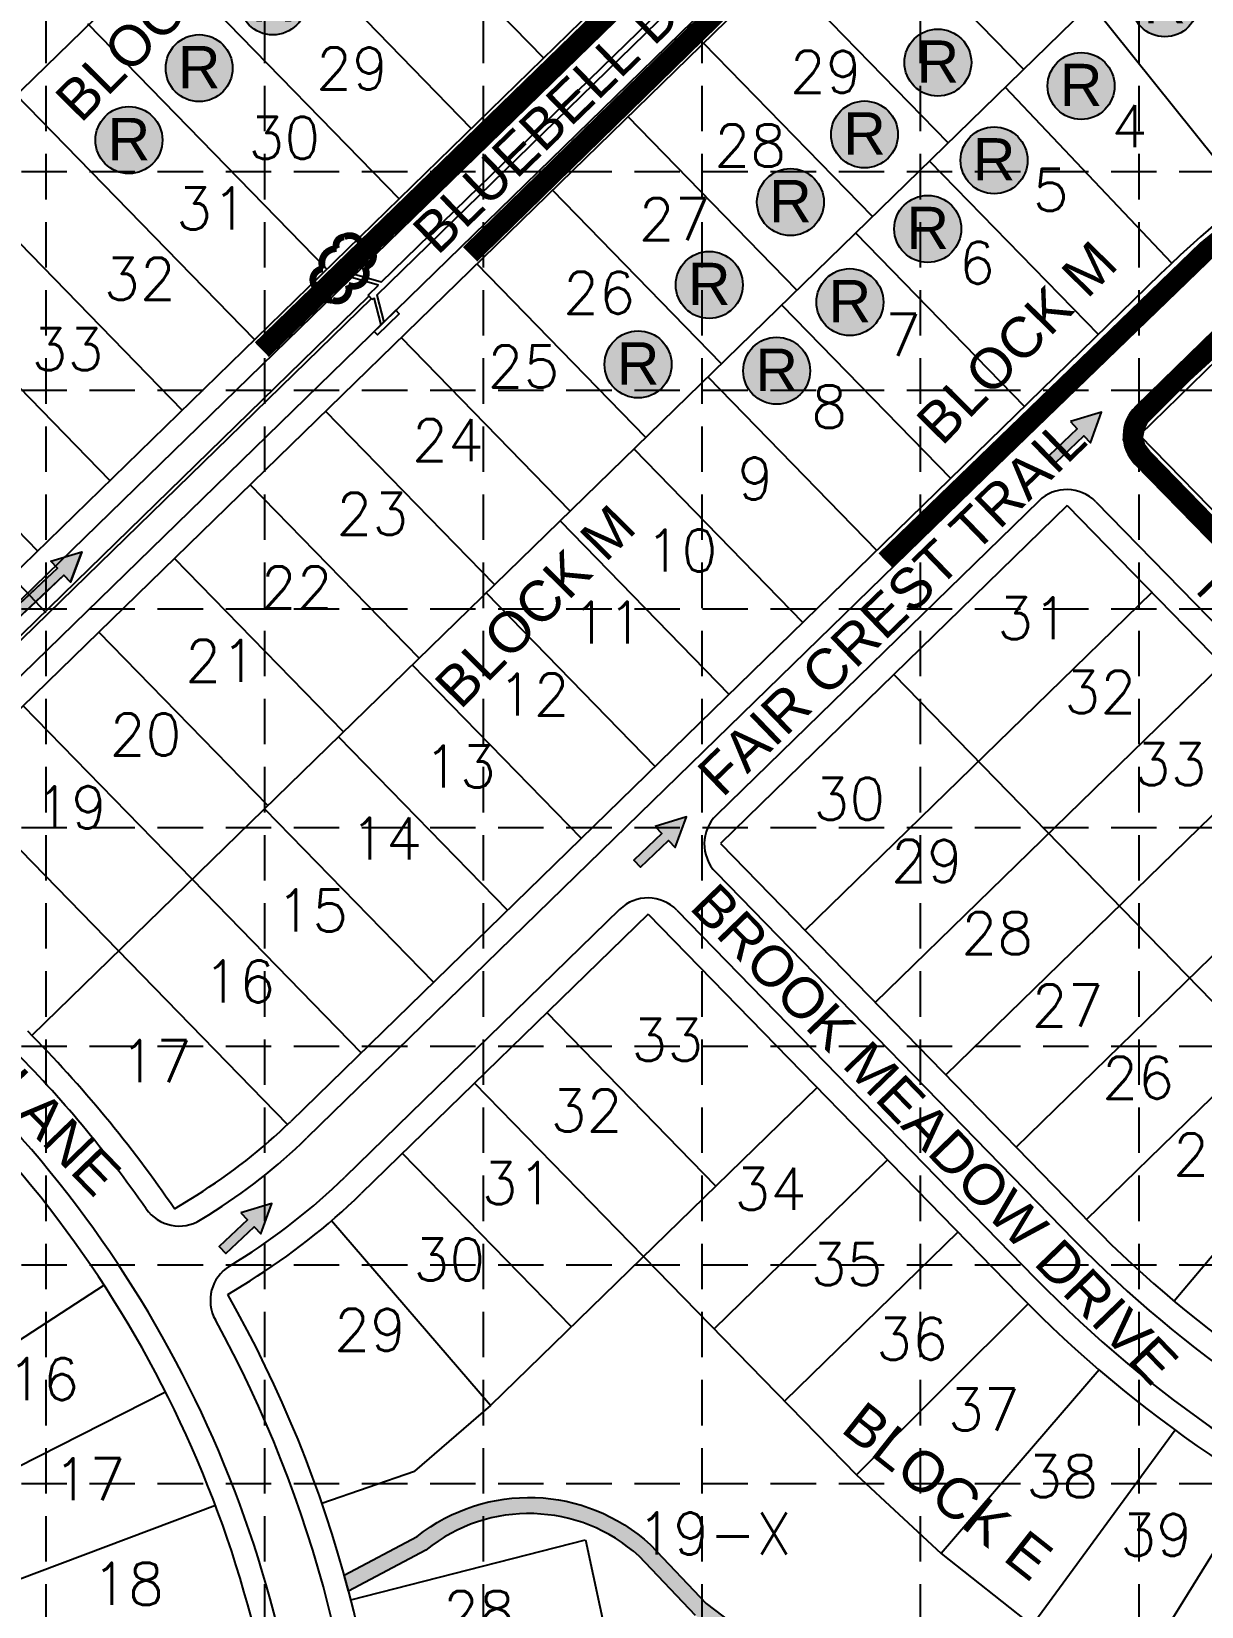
# Model space of a CAD drawing. Header units: feet. Extents: x 5163 to 12107, y -224 to 4120.
# Drawn here: x 7003 to 7583, y 2646 to 3426 of the extents above; entities that cross this region are included whole.
import ezdxf
from ezdxf.enums import TextEntityAlignment as Align

# ---------------------------------------------------------------- set-up
doc = ezdxf.new("R2010")
doc.units = ezdxf.units.FT
doc.linetypes.add('2003004C-A$0$BOUNDARY2', pattern=[1.3125, 1, -0.0625, 0.0625, -0.0625, 0.0625, -0.0625])
doc.linetypes.add('HIDDEN', pattern=[0.375, 0.25, -0.125])
for name, color, linetype in [('04017_03 CA$0$3A-SD_INLETS', 1, 'Continuous'), ('2003004C-A$0$3A-BND', 6, '2003004C-A$0$BOUNDARY2'), ('2003004C-A$0$3A-LOT', 2, 'Continuous'), ('2003004C-A$0$3A-LOTNO', 7, 'Continuous'), ('2003004C-A$0$3A-PVMT', 4, 'Continuous'), ('2003004C-A$0$3A-ROW', 3, 'Continuous'), ('2003004C-A$0$3A-SD', 2, 'Continuous'), ('2003004C-A$0$3A-ST_NM', 2, 'Continuous'), ('2003004C-A$0$3A-ST_NM-PRLM', 2, 'Continuous'), ('2003004C-A$0$COLOR-SIDEWALK', 35, 'Continuous'), ('ARROWS', 7, 'Continuous'), ('BASE', 7, 'Continuous'), ('EROSION BLANKET', 84, 'Continuous'), ('grid', 254, 'Continuous'), ('ryland lots', 7, 'Continuous')]:
    doc.layers.add(name, color=color, linetype=linetype)
doc.styles.add('2003004C-A$0$L100', font='simplex', dxfattribs={"height": 4})
doc.styles.add('2003004C-A$0$Standard', font='txt')
doc.styles.add('ryland', font='ARIAL.TTF', dxfattribs={"height": 25})
doc.styles.get("Standard").update_dxf_attribs({"font": 'ARIAL.TTF'})

# ---------------------------------------------------------------- blocks, each defined once
blk = doc.blocks.new('2003004C-A$0$lota')
at = {"style": '2003004C-A$0$Standard'}
blk.add_attdef('LOTDES', text='', height=0.0833, dxfattribs=at).set_placement((0, 0), align=Align.CENTER)
at = {"style": '2003004C-A$0$Standard', "flags": 1}
for tag, p in [('LOTAINF', (-0.03768332663490526, -5.235306872464207e-07)), ('LOTAAC', (-0.03768332663490526, -3.433420090459549e-07)), ('LOTASF', (-0.03768332663490526, -1.631533308454891e-07))]:
    blk.add_attdef(tag, text='', height=1.051100610993672e-07, dxfattribs=at).set_placement(p, align=Align.CENTER)
blk = doc.blocks.new('2arrows')
at = {"color": 254}
for p, q in [((25.58924786862281, 2.956753881875557), (0, 0)), ((17.7189518266805, -18.69734596578019), (0, 0)), ((22.96581585464446, -4.261279400669991), (25.58924786862281, 2.956753881875557)), ((20.34238384066612, -11.47931268321463), (17.7189518266805, -18.69734596578019)), ((49.2145169708765, -21.97304073913892), (20.34238384066612, -11.47931268321463)), ((22.96581585464446, -4.261279400669991), (51.83794898485485, -14.75500745659429)), ((51.83794898485485, -14.75500745659429), (49.2145169708765, -21.97304073913892)), ((51.83794898485576, -14.75500745659338), (49.21451697087832, -21.97304073913801)), ((49.21451697087832, -21.97304073913801), (78.08665010108962, -32.46676879505958)), ((80.71008211506705, -25.24873551251403), (51.83794898485576, -14.75500745659338)), ((80.71008211506705, -25.24873551251403), (83.33351412904449, -18.03070222996848)), ((83.33351412904449, -18.03070222996848), (101.052465955735, -36.72804819572684)), ((78.08665010108962, -32.46676879505958), (75.4632180871049, -39.68480207762514)), ((75.4632180871049, -39.68480207762514), (101.052465955735, -36.72804819572684))]:
    blk.add_line(p, q, dxfattribs=at)
at = {"color": 7}
blk.add_line((45.04316796406874, -33.44996707222072), (55.84051307070968, -3.742470964964014), dxfattribs=at)
blk.add_lwpolyline([(20.34238322503461, -11.47933190395997), (17.71894112457358, -18.6973806052647), (-1.342995437880745e-05, -1.95388201973401e-06), (25.58924345641481, 2.95677200125283), (22.9658133407238, -4.261276700050075), (80.7100872720739, -25.24872361795678), (83.33351738776491, -18.03065540883472), (101.0525078966029, -36.72806657324691), (75.46320307115548, -39.68481451795924), (78.08664517161469, -32.46677231925969), (20.34238322503461, -11.47933190395997)], close=True)
at = {"color": 254}
for points in [[(25.58924786862281, 2.956753881875557), (17.7189518266805, -18.69734596578019), (0, 0), (17.7189518266805, -18.69734596578019)], [(49.2145169708765, -21.97304073913892), (51.83794898485485, -14.75500745659429), (20.34238384066612, -11.47931268321463), (22.96581585464446, -4.261279400669991)], [(49.21451697087832, -21.97304073913801), (51.83794898485576, -14.75500745659338), (78.08665010108962, -32.46676879505958), (80.71008211506705, -25.24873551251403)], [(83.33351412904449, -18.03070222996848), (75.4632180871049, -39.68480207762514), (101.052465955735, -36.72804819572684), (75.4632180871049, -39.68480207762514)]]:
    blk.add_solid(points, dxfattribs=at)
blk = doc.blocks.new('arrow')
blk.add_lwpolyline([(-67.00679329302966, -25.35842018353742), (-59.3270347441985, -25.41938721699262), (-59.57091179542658, -56.1384215279777), (-51.89114823905948, -56.19938584448118), (-51.64727869913713, -25.48035696739953), (-43.96752265407486, -25.54132400085473), (-55.30425519266737, -2.410587189246144), (-67.00678578172392, -25.35840795725562)], close=True)
at = {"color": 254}
for points in [[(-43.96751955730906, -25.54132267721434), (-67.00679354271597, -25.35841771446121), (-55.30425158724847, -2.410596210431322), (-67.00679354271597, -25.35841771446121)], [(-59.57090883123692, -56.13841801592571), (-51.89115083610795, -56.19938633684342), (-59.32703554756517, -25.41938603537892), (-51.64727755243712, -25.48035435629663)]]:
    blk.add_solid(points, dxfattribs=at)
blk = doc.blocks.new('RYLAND')
h = blk.add_hatch(color=81)
h.paths.add_polyline_path([(1.163803512038626, -1.047574358368308, 1), (-1.408206742229694, -1.047574358368308, 1)])
h.paths.add_polyline_path([(-1.347681687434942, -2.227609507270699), (1.104228271637368, -2.227609507270699), (1.104228271637368, 0.2098904927293006), (-1.347681687434942, 0.2098904927293006)], flags=25)
at = {"color": 5}
blk.add_circle((-0.1222016150955341, -1.047574358368308), 1.286005127134161, dxfattribs=at)
at = {"layer": 'BASE', "color": 5, "style": 'ryland'}
blk.add_text('R', height=1.625, dxfattribs=at).set_placement((-0.1217267078987874, -1.821359507270699), align=Align.CENTER)
blk = doc.blocks.new('A$C2EAC1EE0')
at = {"color": 5, "const_width": 6.666666666666666}
blk.add_lwpolyline([(25.59826590347438, 42.92068926587672, 0.5205670505517462), (25.59826590347438, 42.92068926587672, 0.7651954600696135), (6.924983395667368, 33.52034667244152, 0.4178788784126488), (6.809309762840712, 16.60692038683192, 0.6649002420699669), (28.14854059827849, 13.34936974656739, 0.744833174426672), (52.21627637504935, 11.32865990132996, 0.9756416855879776), (67.20933476223945, 26.81631477985502, 0.5205670505517462), (63.47603881958275, 45.47411259466753, 0.5205670505517462), (49.78728156064972, 44.23025792900444, 0.5402640007904789), (25.59826590347438, 42.92068926587672)], format="xyb", close=True, dxfattribs=at)

msp = doc.modelspace()

# ---------------------------------------------------------------- hatches: boundary and pattern name
at = {"layer": '2003004C-A$0$COLOR-SIDEWALK', "linetype": 'Continuous'}
h = msp.add_hatch(color=7, dxfattribs=at)
edge = h.paths.add_edge_path()
edge.add_line((7876.034030815208, 2344.300777205441), (7867.525489740219, 2344.676272632896))
edge.add_line((7867.525489740219, 2344.676272632896), (7865.720023404458, 2339.908511407746))
edge.add_arc((7928.283135169192, 2314.752784129126), 67.43110238312124, 158.0956500493259, 172.6843440302434)
edge.add_line((7861.400943174463, 2323.339166521218), (7858.256775107759, 2285.270658196227))
edge.add_arc((7801.091269231284, 2291.666105380988), 57.52214188298547, 337.65859456751735, 353.61652238230334, ccw=False)
edge.add_line((7854.295526409289, 2269.800519979653), (7845.552228918154, 2246.449416655414))
edge.add_line((7845.552228918154, 2246.449416655414), (7830.612523212476, 2206.227937973599))
edge.add_line((7830.612523212476, 2206.227937973599), (7818.825632159744, 2172.010701164341))
edge.add_arc((7888.251280233539, 2155.443960851527), 71.37490802136745, 166.5787457729537, 178.107078201421)
edge.add_arc((7842.269237067855, 2156.963655571833), 25.36775894936219, 178.1070782014934, 235.8631067991169)
edge.add_arc((7818.708417871208, 2121.579376364517), 17.14513698712209, 8.710990740964007, 57.05086750080022, ccw=False)
edge.add_line((7835.655783184106, 2124.176014818055), (7843.716995338793, 2124.196429506526))
edge.add_arc((7818.708417871298, 2121.579376364588), 25.14513698700895, 5.974043249331607, 56.82635866805737)
edge.add_arc((7842.269237067868, 2156.96365557184), 17.36775894936937, 178.1070782015297, 235.6410224462628, ccw=False)
edge.add_arc((7888.251280233486, 2155.44396085148), 63.37490802131098, 166.9211456069027, 178.1070782013718, ccw=False)
edge.add_line((7826.520345909405, 2169.785185143206), (7838.145196671918, 2203.532020473605))
edge.add_line((7838.145196671918, 2203.532020473605), (7853.047955020011, 2243.654027493474))
edge.add_line((7853.047955020011, 2243.654027493474), (7861.744600747625, 2266.880535932134))
edge.add_arc((7801.091269231276, 2291.666105380947), 65.52214188298518, 337.772955756081, 353.7212928233147)
edge.add_line((7866.220387512294, 2284.500281710832), (7869.358415239636, 2322.494444913238))
edge.add_arc((7928.283135169147, 2314.752784129213), 59.43110238306429, 158.0198053636368, 172.5152222097711, ccw=False)
edge.add_line((7873.171884150332, 2336.997018024929), (7876.034030815208, 2344.300777205441))
edge = h.paths.add_edge_path()
edge.add_line((7845.234471093892, 2073.514060021007), (7837.234471104719, 2073.513644315797))
edge.add_line((7837.234471104719, 2073.513644315797), (7837.235661682702, 2050.601678206949))
edge.add_arc((7669.460460748897, 2046.194571717226), 167.8330737250268, -18.892201040415785, 1.5046952532035789, ccw=False)
edge.add_arc((7722.117381292119, 2028.174085552077), 112.1779822892607, 323.197594238292, 341.107798959758, ccw=False)
edge.add_arc((7885.897712621773, 1905.640017920609), 92.36686526443475, 143.197594238552, 166.5409812563207)
edge.add_arc((8045.359035217436, 1867.477350679927), 256.3311985045668, 166.5409812563456, 182.9319601535496)
edge.add_line((7789.363379233342, 1854.366002768249), (7797.37191475369, 1854.313349085838))
edge.add_arc((8045.600167767955, 1867.437598873767), 248.5749615850514, 166.5450065328332, 183.0265072630959, ccw=False)
edge.add_arc((7885.897712621218, 1905.640017920854), 84.36686526383923, 143.1975942384751, 166.5409812563969, ccw=False)
edge.add_arc((7722.117381291835, 2028.174085552257), 120.1779822896, 323.1975942383101, 341.1077989597107)
edge.add_arc((7669.460460748669, 2046.194571717164), 175.8330737252353, 341.1077989596285, 361.4701333110061)
edge.add_line((7845.235656287172, 2050.705718917721), (7845.234471093892, 2073.514060021007))
edge = h.paths.add_edge_path()
edge.add_line((7160.15316675519, 2653.138445123892), (7158.01190598149, 2661.059663779939))
edge.add_line((7158.01190598149, 2661.059663779939), (7194.083257068269, 2680.220957239922))
edge.add_arc((7249.521651864281, 2610.606795352895), 88.9918375627326, 47.44278287552203, 128.53264567491, ccw=False)
edge.add_line((7309.709157483972, 2676.158388163989), (7337.418849830719, 2647.092781819301))
edge.add_line((7337.418849830719, 2647.092781819301), (7373.195345484943, 2619.81125721446))
edge.add_arc((7458.916842752395, 2731.108699624706), 140.4823682204847, 232.3964687271857, 281.3073182002159)
edge.add_arc((7504.539642177156, 2490.93646022159), 104.0000000213964, 26.148549693755626, 100.01052580600651, ccw=False)
edge.add_arc((7684.014450783047, 2592.714387654209), 102.6951595532557, 213.0088743181454, 273.6287800670457)
edge.add_line((7690.514215088886, 2490.225125486715), (7775.281007417041, 2495.60094886025))
edge.add_arc((7776.637811995207, 2391.609799810605), 103.9999999967733, 48.696853444385226, 90.74751328238489, ccw=False)
edge.add_arc((7914.649713249549, 2546.518273351043), 103.4752554131086, 227.9038271674305, 254.8591176272636)
edge.add_arc((7894.25311240105, 2481.251992384181), 35.24625655246156, 259.1570413830889, 337.1451045654277)
edge.add_line((7926.732236370066, 2467.562393881402), (7939.737503405282, 2497.070736585702))
edge.add_arc((7750.788457806303, 2582.829968633222), 207.5003318410491, 335.5878937273076, 358.4919496300191)
edge.add_line((7958.216919231461, 2577.369098287105), (7958.284437239461, 2614.488138112334))
edge.add_line((7958.284437239461, 2614.488138112334), (7966.284487325669, 2614.50839791038))
edge.add_line((7966.284487325669, 2614.50839791038), (7966.216729405889, 2577.257462983653))
edge.add_arc((7750.788457806312, 2582.829968633191), 215.5003318410326, 335.5996511123418, 358.5182544976005, ccw=False)
edge.add_line((7947.040546819393, 2493.804631893603), (7934.077620119322, 2464.392357429693))
edge.add_arc((7894.253112401049, 2481.251992384181), 43.2462565524621, 258.7464311407938, 337.0547159730144, ccw=False)
edge.add_arc((7914.649713247264, 2546.518273352304), 111.4752554125096, 227.9333819980255, 255.0083806724225, ccw=False)
edge.add_arc((7776.637811994417, 2391.609799810895), 95.99999999648442, 48.72862094003654, 90.62983617598807)
edge.add_line((7775.582532606204, 2487.60399955618), (7691.020549707493, 2482.241164987441))
edge.add_arc((7684.014450783071, 2592.714387654212), 110.6951595532559, 212.7510609578882, 273.6287800670258, ccw=False)
edge.add_arc((7504.53964217966, 2490.936460220217), 96.0000000231569, 25.8734484618407, 99.95831919452726)
edge.add_arc((7458.916842752922, 2731.108699624576), 148.4823682207017, 232.4040079867355, 281.27119973668255, ccw=False)
edge.add_line((7368.329273372772, 2613.461319941794), (7332.064964388352, 2641.114828753765))
edge.add_line((7332.064964388352, 2641.114828753765), (7304.106832971185, 2670.441030998678))
edge.add_arc((7249.521651864285, 2610.606795352896), 80.99183756273283, 47.6266342214373, 129.0432185734022)
edge.add_line((7198.504373566975, 2673.510810065178), (7160.15316675519, 2653.138445123892))

# ---------------------------------------------------------------- linework, layer by layer
at = {"layer": '04017_03 CA$0$3A-SD_INLETS', "color": 5}
msp.add_line((7153.365012113471, 3296.221128649842), (7160.52751615626, 3303.199562273272), dxfattribs=at)
for points in [[(7152.19301511682, 3298.569650430982), (7153.937623522681, 3296.779024420292), (7164.681379586866, 3307.246674855436), (7162.936771181005, 3309.037300866141)], [(7172.779394305951, 3277.440263504701), (7174.524002711812, 3275.649637494011), (7185.267758775997, 3286.117287929155), (7183.523150370136, 3287.90791393986)]]:
    msp.add_lwpolyline(points, close=True, dxfattribs=at)
at = {"layer": '2003004C-A$0$3A-BND', "color": 7, "linetype": 'Continuous'}
msp.add_lwpolyline([(7574.062815179787, 3957.193662063668), (6397.979015786928, 2813.541576472795), (6565.67251868709, 2645.149374030902), (6336.600305940918, 2421.486525941837)], dxfattribs=at)
at = {"layer": '2003004C-A$0$3A-LOT', "color": 7, "linetype": 'Continuous'}
for p, q in [((7651.80349737301, 3560.449485803918), (7003.214030181698, 2928.528230527329)), ((7138.1442543577, 3534.685181680041), (7256.777625956282, 3412.922612952418)), ((7102.331734143692, 3499.793013562863), (7220.965105742274, 3378.030444835247)), ((7494.655510659009, 3407.34007214311), (7410.914307177736, 3493.290120656799)), ((7066.519213929627, 3464.900845445671), (7185.152585528238, 3343.138276718069)), ((7457.205371011252, 3370.852370054788), (7373.464167529979, 3456.802418568477)), ((7605.059876500483, 3343.54315367448), (7527.872305982804, 3439.703223348595)), ((7030.706693715591, 3430.008677328464), (7149.340065314173, 3308.246108600848)), ((7419.755231363524, 3334.364667966467), (7336.014027882251, 3420.314716480156)), ((6994.894173501554, 3395.116509211286), (7113.527545100136, 3273.353940483656)), ((7568.114751237241, 3311.295973218861), (7485.501126586256, 3398.420948155668)), ((7382.305091715796, 3297.876965878146), (7298.563888234523, 3383.827014391834)), ((6959.08165328746, 3360.224341094072), (7077.715024886071, 3238.461772366449)), ((7447.967936681147, 3361.852330132904), (7531.709140162478, 3275.902281619165)), ((7344.854952068068, 3261.389263789824), (7261.113748586911, 3347.339312303375)), ((6923.269133073452, 3325.33217297688), (7041.902504671976, 3203.569604249242)), ((7411.357563790691, 3326.182813492022), (7495.098767272022, 3240.232764978282)), ((7307.40481242034, 3224.901561701503), (7223.663608939067, 3310.851610215192)), ((6887.456612859358, 3290.440004859665), (7006.089984457969, 3168.677436132042)), ((7374.747190900234, 3290.513296851146), (7458.488394381566, 3204.563248337407)), ((7269.954672772612, 3188.413859613182), (7186.213469291339, 3274.36390812687)), ((7338.136818009778, 3254.843780210271), (7421.878021491109, 3168.893731696531)), ((7232.504533124884, 3151.92615752486), (7148.763329643611, 3237.876206038549)), ((7301.526445119351, 3219.174263569388), (7385.267648600682, 3133.224215055649)), ((7195.054393477156, 3115.438455436539), (7111.31318999597, 3201.388503950169)), ((7264.916072228894, 3183.504746928513), (7348.657275710226, 3097.554698414773)), ((7157.604253829399, 3078.950753348217), (7073.863050348125, 3164.900801861906)), ((7228.305699338438, 3147.835230287637), (7312.046902819769, 3061.885181773898)), ((7386.251241235906, 2980.604955429422), (7558.151338263124, 3148.0873623921)), ((7120.154114181671, 3042.463051259896), (7036.412910700397, 3128.413099773585)), ((7191.695326448011, 3112.165713646755), (7275.436529929342, 3026.215665133015)), ((7421.143409353157, 2944.792435215393), (7593.043506380345, 3112.274842178093)), ((7430.330688008835, 3107.321183167558), (7611.769962218445, 2921.096078054725)), ((7082.662031396292, 3005.934598288572), (6998.920827915019, 3091.88464680226)), ((7155.084953557554, 3076.496197005879), (7238.826157038886, 2990.54614849214)), ((7456.035577470349, 2908.979915001401), (7627.935674497596, 3076.4623219641)), ((6962.448612141598, 3056.349622404181), (7129.925148336159, 2884.455550998238)), ((7118.474580667098, 3040.826680365004), (7202.21578414843, 2954.876631851264)), ((7490.927745587629, 2873.167394787386), (7662.827842614817, 3040.649801750085)), ((7082.662031396292, 3005.934598288572), (7166.403234877624, 2919.984549774817)), ((7525.81991370485, 2837.354874573386), (7697.720010732068, 3004.837281536085)), ((7342.171794462629, 2853.888727691301), (7258.430590981443, 2939.838776205033)), ((7306.359274248563, 2818.996559574152), (7222.618070767348, 2904.946608087877)), ((7392.309322762303, 2902.737763055346), (7230.5535920322, 2745.139020581591)), ((7645.654469360132, 2887.814371583205), (7569.216447481274, 2796.831997510322)), ((7270.546754034498, 2784.104391456909), (7186.805550553283, 2870.054439970678)), ((7427.20149087967, 2866.925242841506), (7341.251442366134, 2783.184039360123)), ((7230.553592032229, 2745.139020581584), (7151.685987963283, 2836.688704597713)), ((7462.09365899695, 2831.112722627506), (7376.143610483385, 2747.371519146109)), ((7306.359274248738, 2818.996559574232), (7411.752070085611, 2710.823813798401)), ((7038.965127332922, 2804.780946005514), (6937.289043587778, 2738.616268417376)), ((7496.822991645284, 2795.518741873915), (7411.752070085611, 2710.823813798401)), ((7532.01684054939, 2762.827439200213), (7453.843397795077, 2671.783972394856)), ((7069.513135299028, 2751.762555896741), (6961.83823060841, 2697.264661487119)), ((7230.553592032229, 2745.139020581584), (7192.793198609084, 2712.609451638556)), ((7569.654751709924, 2732.982575074828), (7498.825291621062, 2636.115720147478)), ((7146.908272012253, 2696.812493040539), (7192.793198609055, 2712.609451638549)), ((7411.752070085611, 2710.823813798401), (7453.843397795077, 2671.783972394856)), ((7609.507118367648, 2706.166215460529), (7546.453729821806, 2604.06690012059)), ((6981.231444643578, 2653.224806165068), (7094.148548754543, 2695.751602643832)), ((7161.259383287979, 2648.873047343535), (7277.523723438615, 2678.581685974998)), ((7277.523723438615, 2678.581685974998), (7289.553204475407, 2622.448927477497)), ((7453.843397795077, 2671.783972394856), (7498.825291621062, 2636.115720147478))]:
    msp.add_line(p, q, dxfattribs=at)
at = {"layer": '2003004C-A$0$3A-PVMT', "color": 7, "linetype": 'Continuous'}
for p, q in [((7522.955853681255, 3656.204443408351), (6700.133485888597, 2854.527928714291)), ((7552.254151532019, 3647.053485478435), (6916.667490696855, 3027.800875208159)), ((7570.324891897792, 3297.469803170447), (7139.496894019627, 2877.713727873132)), ((7589.166662681091, 3278.131042254856), (7550.156186506094, 3240.123102995298)), ((7549.788045667374, 3211.841227662793), (7705.40711547024, 3052.117387508159)), ((7502.167409419286, 3193.36759771825), (7342.443569264549, 3037.748527915493)), ((7530.449284751783, 3192.999456879508), (7727.549350818241, 2990.70047458414)), ((7342.075428425829, 3009.466652582982), (7519.737376597594, 2827.118508186039)), ((7294.454792177712, 2990.993022638453), (7158.338664802926, 2858.374966957541)), ((7322.736667510209, 2990.624881799718), (7500.398615682032, 2808.276737402739)), ((7086.821389342949, 2837.111242782892), (7090.975631945592, 2839.697345735185)), ((7101.09047574221, 2814.189786168405), (7105.24471834494, 2816.775889120749))]:
    msp.add_line(p, q, dxfattribs=at)
for centre, radius, start, end in [((7977.516493825446, 2879.537692272512), 583.5, 114.0711829438146, 134.2542317339077), ((7564.113053752983, 3225.798094909675), 20, 134.2542317339077, 224.2542317339077), ((7516.124276666174, 3179.042589632627), 20, 44.2542317339077, 134.2542317339077), ((7356.400436511438, 3023.42351982987), 20, 134.2542317339077, 224.2542317339077), ((7308.411659424601, 2976.66801455283), 20, 44.2542317339077, 134.2542317339077), ((6565.404640015942, 2496.616274357235), 603.5, 34.98305303334952, 44.88088610593572), ((6565.404640015942, 2496.616274357235), 576.5, 359.8528181619399, 44.88088610593572), ((6939.564770708123, 3082.919468699634), 286.5, 301.903127921824, 314.2542317339077), ((6939.564770708123, 3082.919468699634), 313.5, 301.903127921824, 314.2542317339077), ((7076.251695713756, 2854.090099534318), 20, 214.9830530333495, 301.903127921824), ((7932.65573466511, 3229.425206577733), 576.5, 224.2542317339077, 270.1450988962285), ((7111.660169371346, 2797.210929416979), 20, 121.903127921824, 208.8232028107707), ((7932.65573466511, 3229.425206577733), 603.5, 224.2542317339077, 270.1450988962285), ((6565.404640015942, 2496.616274357235), 603.5, 359.8528181619399, 28.82320281077071)]:
    msp.add_arc(centre, radius, start, end, dxfattribs=at)
at = {"layer": '2003004C-A$0$3A-ROW', "color": 7, "linetype": 'Continuous'}
for p, q in [((7516.872305637138, 3666.333074868213), (6690.166636609269, 2860.873056563149)), ((7566.239750378008, 3644.623828662145), (6918.537607148086, 3013.56709385632)), ((7562.29969323086, 3305.706682819669), (7131.471695353132, 2885.950607522602)), ((7597.191861347936, 3269.894162605458), (7552.093256736727, 3225.954554766111)), ((7552.093256736727, 3225.954554766111), (7719.57566369939, 3054.05445773877)), ((7516.280736522574, 3191.062386648802), (7344.380639495095, 3023.579979686299)), ((7516.280736522574, 3191.062386648802), (7719.312471169076, 2982.675275917172)), ((7344.380639495328, 3023.579979686081), (7527.974256246875, 2835.143706852999)), ((7308.568119281059, 2988.687811569078), (7166.363863470295, 2850.138087308638)), ((7308.568119281321, 2988.687811568845), (7492.161736032838, 2800.251538735778)), ((7073.8608163397, 2842.58927439947), (7084.898058109538, 2849.460188367673)), ((7100.285050412524, 2800.142132520879), (7111.322292182449, 2807.013046489184))]:
    msp.add_line(p, q, dxfattribs=at)
for centre, radius, start, end in [((7977.516493825446, 2879.537692272512), 595, 113.2971802769659, 134.2542317339077), ((6565.404640015942, 2496.616274357235), 615, 34.2328665824461, 44.88088610593572), ((6565.404640015942, 2496.616274357235), 565, 359.8528181619399, 44.88088610593572), ((6939.564770708559, 3082.91946869986), 275, 301.903127921824, 314.2542317339077), ((6939.564770708559, 3082.919468699947), 325, 301.903127921824, 314.2542317339077), ((7932.655734665168, 3229.425206577747), 565, 224.2542317339077, 270.1450988962285), ((6565.404640015942, 2496.616274357235), 615, 359.8528181619399, 29.57338926156663), ((7932.655734665139, 3229.425206577762), 615, 224.2542317339077, 270.1450988962285)]:
    msp.add_arc(centre, radius, start, end, dxfattribs=at)
at = {"layer": '2003004C-A$0$3A-SD', "color": 5, "linetype": 'Continuous'}
for p, q in [((7176.376437052881, 3301.777913382226), (7353.67864531331, 3474.523601794994)), ((7174.167925775488, 3295.437679703566), (7355.772175400343, 3472.374850582157)), ((7174.92909127989, 3300.367763196373), (7161.59264256715, 3304.127967410532)), ((7176.37643705291, 3301.777913382226), (7163.03998834017, 3305.538117596385)), ((6893.473496128048, 3025.272743781985), (7170.258414736163, 3294.944519313423)), ((6894.694722012151, 3024.019305574489), (7171.479640620266, 3293.691081105928)), ((7169.822262634698, 3295.392175816094), (7174.92909127989, 3300.36776319638)), ((7171.915792721731, 3293.243424603257), (7169.822262634698, 3295.392175816094)), ((7171.915792721731, 3293.243424603257), (7172.720580002468, 3294.027529517698)), ((7172.720580002468, 3294.027529517698), (7176.132371985965, 3280.59772402911)), ((7174.167925775488, 3295.437679703566), (7177.579717758985, 3282.007874214978))]:
    msp.add_line(p, q, dxfattribs=at)
at = {"layer": '2003004C-A$0$COLOR-SIDEWALK', "color": 7, "linetype": 'Continuous'}
msp.add_lwpolyline([(7332.064964388352, 2641.114828753765), (7304.106832971185, 2670.441030998678, 0.3709859480355784), (7198.504373566975, 2673.510810065178), (7160.15316675519, 2653.138445123892), (7158.01190598149, 2661.059663779939), (7194.083257068269, 2680.220957239922, -0.3693650074997002), (7309.709157483972, 2676.158388163989), (7337.418849830719, 2647.092781819301), (7373.195345484943, 2619.81125721446, 0.2167139876172708)], format="xyb", dxfattribs=at)
at = {"layer": 'EROSION BLANKET', "linetype": 'Continuous', "const_width": 10}
for points in [[(7117.167653530061, 3268.360296610177), (7404.348635731578, 3547.447257613348), (7450.031155828587, 3590.441623279758), (7477.010879105481, 3618.363600055269), (7519.778117600981, 3659.548346690683), (7522.820105040726, 3663.601245517215), (7527.383086200345, 3678.03966616917), (7534.988054799713, 3688.931814007721), (7544.094138139084, 3696.283721205582), (7556.702970237748, 3700.963441457732), (7572.914328670435, 3701.323415735647), (7588.765428427472, 3694.843813166071), (7598.892066770681, 3687.696628293654), (7604.336812609661, 3679.03608930778), (7609.337091044712, 3665.934232026191), (7610.825758763891, 3662.023701218017), (7619.63249092222, 3653.861355824842), (7626.722909865061, 3646.270445820925), (7636.751039949839, 3636.42972584531), (7646.591407058022, 3627.140083520324), (7699.384197169325, 3574.270395448284), (7719.910260991812, 3552.21377777107), (7727.694200832404, 3543.551905587603), (7735.655057551558, 3531.884885823536)], [(7630.051028346621, 3308.157457146108), (7574.414980171801, 3257.274452044379), (7556.605085899198, 3239.492306262489), (7552.02661645638, 3234.871170209481), (7549.932797947891, 3230.317513624799), (7548.70112696943, 3224.163921578069), (7550.548623366714, 3218.994906881499), (7553.750931657254, 3214.687389170433), (7705.683678720106, 3058.617651110402)]]:
    msp.add_lwpolyline(points, dxfattribs=at)
msp.add_lwpolyline([(7220.370051660029, 3315.62283319257), (7556.76428269007, 3644.377537903603, -0.3946136038427094), (7576.557317018873, 3644.817106185108), (7683.332084387115, 3538.660936333108), (7708.228126316186, 3508.414210415007), (7733.612330171833, 3463.531971629614), (7745.328108246504, 3435.724491113027), (7745.81627017308, 3425.479634128833), (7743.863644099409, 3421.088978245734), (7739.470230025483, 3418.161877695185), (7734.588654024985, 3416.210477328154), (7689.189984240766, 3392.793652694665), (7644.183903424175, 3365.790440832952), (7585.11682949161, 3317.493246347976), (7426.188149364149, 3163.829727315835)], format="xyb", dxfattribs=at)
at = {"layer": 'grid', "color": 252, "linetype": 'HIDDEN', "ltscale": 90}
for p, q in [((7010.11558585937, 4006.573795112213), (7010.11558585937, 214.4286587880489)), ((7118.448919192688, 4006.573795112213), (7118.448919192688, 214.4286587880489)), ((7226.782252526053, 4006.573795112213), (7226.782252526053, 214.4286587880489)), ((7335.11558585937, 4006.573795112213), (7335.11558585937, 214.4286587880489)), ((7443.448919192688, 4006.573795112213), (7443.448919192688, 214.4286587880489)), ((7551.782252526053, 4006.573795112213), (7551.782252526053, 214.4286587880489)), ((5276.782252526053, 3356.573795112214), (11993.44891919269, 3356.573795112214)), ((5276.782252526053, 3248.240461778884), (11993.44891919269, 3248.240461778884)), ((5276.782252526053, 3139.907128445549), (11993.44891919269, 3139.907128445549)), ((5276.782252526053, 3031.573795112214), (11993.44891919269, 3031.573795112214)), ((5276.782252526053, 2923.240461778884), (11993.44891919269, 2923.240461778884)), ((5276.782252526053, 2814.907128445549), (11993.44891919269, 2814.907128445549)), ((5276.782252526053, 2706.573795112214), (11993.44891919269, 2706.573795112214))]:
    msp.add_line(p, q, dxfattribs=at)

# ---------------------------------------------------------------- block references
at = {"layer": '2003004C-A$0$3A-LOTNO', "color": 7, "linetype": 'Continuous'}
ref = msp.add_blockref('2003004C-A$0$lota', (7161.879429573019, 3397.308188010786), dxfattribs=dict(at, xscale=250, yscale=250, zscale=250))
ref.add_attrib('LOTDES', '29', dxfattribs={"height": 20.82499999999938, "style": '2003004C-A$0$L100'}).set_placement((7161.879429573019, 3397.308188010786), align=Align.CENTER)
ref = msp.add_blockref('2003004C-A$0$lota', (7396.609719821165, 3395.583546787078), dxfattribs=dict(at, xscale=250, yscale=250, zscale=250))
ref.add_attrib('LOTDES', '29', dxfattribs={"height": 20.82499999999938, "style": '2003004C-A$0$L100'}).set_placement((7396.609719821165, 3395.583546787078), align=Align.CENTER)
ref = msp.add_blockref('2003004C-A$0$lota', (7546.994968978775, 3368.679869494626), dxfattribs=dict(at, xscale=250, yscale=250, zscale=250))
ref.add_attrib('LOTDES', '4', dxfattribs={"height": 20.82499999999938, "style": '2003004C-A$0$L100'}).set_placement((7546.994968978775, 3368.679869494626), align=Align.CENTER)
ref = msp.add_blockref('2003004C-A$0$lota', (7128.325967502664, 3362.854156281595), dxfattribs=dict(at, xscale=250, yscale=250, zscale=250))
ref.add_attrib('LOTDES', '30', dxfattribs={"height": 20.82499999999938, "style": '2003004C-A$0$L100'}).set_placement((7128.325967502664, 3362.854156281595), align=Align.CENTER)
ref = msp.add_blockref('2003004C-A$0$lota', (7359.15958017364, 3359.095844696021), dxfattribs=dict(at, xscale=250, yscale=250, zscale=250))
ref.add_attrib('LOTDES', '28', dxfattribs={"height": 20.82499999999938, "style": '2003004C-A$0$L100'}).set_placement((7359.15958017364, 3359.095844696021), align=Align.CENTER)
ref = msp.add_blockref('2003004C-A$0$lota', (7508.097394755488, 3337.104173486186), dxfattribs=dict(at, xscale=250, yscale=250, zscale=250))
ref.add_attrib('LOTDES', '5', dxfattribs={"height": 20.82499999999938, "style": '2003004C-A$0$L100'}).set_placement((7508.097394755488, 3337.104173486186), align=Align.CENTER)
ref = msp.add_blockref('2003004C-A$0$lota', (7092.513459479262, 3327.961990274271), dxfattribs=dict(at, xscale=250, yscale=250, zscale=250))
ref.add_attrib('LOTDES', '31', dxfattribs={"height": 20.82499999999938, "style": '2003004C-A$0$L100'}).set_placement((7092.513459479262, 3327.961990274271), align=Align.CENTER)
ref = msp.add_blockref('2003004C-A$0$lota', (7321.709407195012, 3322.608136855895), dxfattribs=dict(at, xscale=250, yscale=250, zscale=250))
ref.add_attrib('LOTDES', '27', dxfattribs={"height": 20.82499999999938, "style": '2003004C-A$0$L100'}).set_placement((7321.709407195012, 3322.608136855895), align=Align.CENTER)
ref = msp.add_blockref('2003004C-A$0$lota', (7471.533340773574, 3301.042545625656), dxfattribs=dict(at, xscale=250, yscale=250, zscale=250))
ref.add_attrib('LOTDES', '6', dxfattribs={"height": 20.82499999999938, "style": '2003004C-A$0$L100'}).set_placement((7471.533340773574, 3301.042545625656), align=Align.CENTER)
ref = msp.add_blockref('2003004C-A$0$lota', (7056.700927051221, 3293.069820046367), dxfattribs=dict(at, xscale=250, yscale=250, zscale=250))
ref.add_attrib('LOTDES', '32', dxfattribs={"height": 20.82499999999938, "style": '2003004C-A$0$L100'}).set_placement((7056.700927051221, 3293.069820046367), align=Align.CENTER)
ref = msp.add_blockref('2003004C-A$0$lota', (7284.259300808655, 3286.120440501894), dxfattribs=dict(at, xscale=250, yscale=250, zscale=250))
ref.add_attrib('LOTDES', '26', dxfattribs={"height": 20.82499999999938, "style": '2003004C-A$0$L100'}).set_placement((7284.259300808655, 3286.120440501894), align=Align.CENTER)
ref = msp.add_blockref('2003004C-A$0$lota', (7434.922985171375, 3265.373031962183), dxfattribs=dict(at, xscale=250, yscale=250, zscale=250))
ref.add_attrib('LOTDES', '7', dxfattribs={"height": 20.82499999999938, "style": '2003004C-A$0$L100'}).set_placement((7434.922985171375, 3265.373031962183), align=Align.CENTER)
ref = msp.add_blockref('2003004C-A$0$lota', (7020.888419320661, 3258.17765408643), dxfattribs=dict(at, xscale=250, yscale=250, zscale=250))
ref.add_attrib('LOTDES', '33', dxfattribs={"height": 20.82499999999938, "style": '2003004C-A$0$L100'}).set_placement((7020.888419320661, 3258.17765408643), align=Align.CENTER)
ref = msp.add_blockref('2003004C-A$0$lota', (7246.809161202284, 3249.632738417946), dxfattribs=dict(at, xscale=250, yscale=250, zscale=250))
ref.add_attrib('LOTDES', '25', dxfattribs={"height": 20.82499999999938, "style": '2003004C-A$0$L100'}).set_placement((7246.809161202284, 3249.632738417946), align=Align.CENTER)
ref = msp.add_blockref('2003004C-A$0$lota', (7398.312612139212, 3229.703515296103), dxfattribs=dict(at, xscale=250, yscale=250, zscale=250))
ref.add_attrib('LOTDES', '8', dxfattribs={"height": 20.82499999999938, "style": '2003004C-A$0$L100'}).set_placement((7398.312612139212, 3229.703515296103), align=Align.CENTER)
ref = msp.add_blockref('2003004C-A$0$lota', (7209.359004964092, 3213.145033472065), dxfattribs=dict(at, xscale=250, yscale=250, zscale=250))
ref.add_attrib('LOTDES', '24', dxfattribs={"height": 20.82499999999938, "style": '2003004C-A$0$L100'}).set_placement((7209.359004964092, 3213.145033472065), align=Align.CENTER)
ref = msp.add_blockref('2003004C-A$0$lota', (7361.702239208127, 3194.033998647472), dxfattribs=dict(at, xscale=250, yscale=250, zscale=250))
ref.add_attrib('LOTDES', '9', dxfattribs={"height": 20.82499999999938, "style": '2003004C-A$0$L100'}).set_placement((7361.702239208127, 3194.033998647472), align=Align.CENTER)
ref = msp.add_blockref('2003004C-A$0$lota', (7171.908831807086, 3176.657325621723), dxfattribs=dict(at, xscale=250, yscale=250, zscale=250))
ref.add_attrib('LOTDES', '23', dxfattribs={"height": 20.82499999999938, "style": '2003004C-A$0$L100'}).set_placement((7171.908831807086, 3176.657325621723), align=Align.CENTER)
ref = msp.add_blockref('2003004C-A$0$lota', (7325.091866190807, 3158.364481984026), dxfattribs=dict(at, xscale=250, yscale=250, zscale=250))
ref.add_attrib('LOTDES', '10', dxfattribs={"height": 20.82499999999938, "style": '2003004C-A$0$L100'}).set_placement((7325.091866190807, 3158.364481984026), align=Align.CENTER)
ref = msp.add_blockref('2003004C-A$0$lota', (7134.458725554461, 3140.169629274809), dxfattribs=dict(at, xscale=250, yscale=250, zscale=250))
ref.add_attrib('LOTDES', '22', dxfattribs={"height": 20.82499999999938, "style": '2003004C-A$0$L100'}).set_placement((7134.458725554461, 3140.169629274809), align=Align.CENTER)
ref = msp.add_blockref('2003004C-A$0$lota', (7499.376526369131, 3124.852554176017), dxfattribs=dict(at, xscale=250, yscale=250, zscale=250))
ref.add_attrib('LOTDES', '31', dxfattribs={"height": 20.82499999999938, "style": '2003004C-A$0$L100'}).set_placement((7499.376526369131, 3124.852554176017), align=Align.CENTER)
ref = msp.add_blockref('2003004C-A$0$lota', (7288.481476418412, 3122.694962445392), dxfattribs=dict(at, xscale=250, yscale=250, zscale=250))
ref.add_attrib('LOTDES', '11', dxfattribs={"height": 20.82499999999938, "style": '2003004C-A$0$L100'}).set_placement((7288.481476418412, 3122.694962445392), align=Align.CENTER)
ref = msp.add_blockref('2003004C-A$0$lota', (7097.008569229802, 3103.681924323188), dxfattribs=dict(at, xscale=250, yscale=250, zscale=250))
ref.add_attrib('LOTDES', '21', dxfattribs={"height": 20.82499999999938, "style": '2003004C-A$0$L100'}).set_placement((7097.008569229802, 3103.681924323188), align=Align.CENTER)
ref = msp.add_blockref('2003004C-A$0$lota', (7251.871137717942, 3087.025451668465), dxfattribs=dict(at, xscale=250, yscale=250, zscale=250))
ref.add_attrib('LOTDES', '12', dxfattribs={"height": 20.82499999999938, "style": '2003004C-A$0$L100'}).set_placement((7251.871137717942, 3087.025451668465), align=Align.CENTER)
ref = msp.add_blockref('2003004C-A$0$lota', (7532.622398101463, 3088.310500550688), dxfattribs=dict(at, xscale=250, yscale=250, zscale=250))
ref.add_attrib('LOTDES', '32', dxfattribs={"height": 20.82499999999938, "style": '2003004C-A$0$L100'}).set_placement((7532.622398101463, 3088.310500550688), align=Align.CENTER)
ref = msp.add_blockref('2003004C-A$0$lota', (7059.558463057241, 3067.194227978551), dxfattribs=dict(at, xscale=250, yscale=250, zscale=250))
ref.add_attrib('LOTDES', '20', dxfattribs={"height": 20.82499999999938, "style": '2003004C-A$0$L100'}).set_placement((7059.558463057241, 3067.194227978551), align=Align.CENTER)
ref = msp.add_blockref('2003004C-A$0$lota', (7215.260764789185, 3051.355935017957), dxfattribs=dict(at, xscale=250, yscale=250, zscale=250))
ref.add_attrib('LOTDES', '13', dxfattribs={"height": 20.82499999999938, "style": '2003004C-A$0$L100'}).set_placement((7215.260764789185, 3051.355935017957), align=Align.CENTER)
ref = msp.add_blockref('2003004C-A$0$lota', (7567.514583547774, 3052.497983301088), dxfattribs=dict(at, xscale=250, yscale=250, zscale=250))
ref.add_attrib('LOTDES', '33', dxfattribs={"height": 20.82499999999938, "style": '2003004C-A$0$L100'}).set_placement((7567.514583547774, 3052.497983301088), align=Align.CENTER)
ref = msp.add_blockref('2003004C-A$0$lota', (7022.576310400415, 3031.162488712267), dxfattribs=dict(at, xscale=250, yscale=250, zscale=250))
ref.add_attrib('LOTDES', '19', dxfattribs={"height": 20.82499999999938, "style": '2003004C-A$0$L100'}).set_placement((7022.576310400415, 3031.162488712267), align=Align.CENTER)
ref = msp.add_blockref('2003004C-A$0$lota', (7408.290964909364, 3035.407977153605), dxfattribs=dict(at, xscale=250, yscale=250, zscale=250))
ref.add_attrib('LOTDES', '30', dxfattribs={"height": 20.82499999999938, "style": '2003004C-A$0$L100'}).set_placement((7408.290964909364, 3035.407977153605), align=Align.CENTER)
ref = msp.add_blockref('2003004C-A$0$lota', (7178.650357821927, 3015.686412540024), dxfattribs=dict(at, xscale=250, yscale=250, zscale=250))
ref.add_attrib('LOTDES', '14', dxfattribs={"height": 20.82499999999938, "style": '2003004C-A$0$L100'}).set_placement((7178.650357821927, 3015.686412540024), align=Align.CENTER)
ref = msp.add_blockref('2003004C-A$0$lota', (7446.672332264192, 3004.569294107969), dxfattribs=dict(at, xscale=250, yscale=250, zscale=250))
ref.add_attrib('LOTDES', '29', dxfattribs={"height": 20.82499999999938, "style": '2003004C-A$0$L100'}).set_placement((7446.672332264192, 3004.569294107969), align=Align.CENTER)
ref = msp.add_blockref('2003004C-A$0$lota', (7142.109067892248, 2980.084188280802), dxfattribs=dict(at, xscale=250, yscale=250, zscale=250))
ref.add_attrib('LOTDES', '15', dxfattribs={"height": 20.82499999999938, "style": '2003004C-A$0$L100'}).set_placement((7142.109067892248, 2980.084188280802), align=Align.CENTER)
ref = msp.add_blockref('2003004C-A$0$lota', (7481.564517430903, 2968.756776808485), dxfattribs=dict(at, xscale=250, yscale=250, zscale=250))
ref.add_attrib('LOTDES', '28', dxfattribs={"height": 20.82499999999938, "style": '2003004C-A$0$L100'}).set_placement((7481.564517430903, 2968.756776808485), align=Align.CENTER)
ref = msp.add_blockref('2003004C-A$0$lota', (7105.966639566293, 2944.870723879998), dxfattribs=dict(at, xscale=250, yscale=250, zscale=250))
ref.add_attrib('LOTDES', '16', dxfattribs={"height": 20.82499999999938, "style": '2003004C-A$0$L100'}).set_placement((7105.966639566293, 2944.870723879998), align=Align.CENTER)
ref = msp.add_blockref('2003004C-A$0$lota', (7516.456685651588, 2932.94425661218), dxfattribs=dict(at, xscale=250, yscale=250, zscale=250))
ref.add_attrib('LOTDES', '27', dxfattribs={"height": 20.82499999999938, "style": '2003004C-A$0$L100'}).set_placement((7516.456685651588, 2932.94425661218), align=Align.CENTER)
ref = msp.add_blockref('2003004C-A$0$lota', (7318.092447086965, 2915.95993898459), dxfattribs=dict(at, xscale=250, yscale=250, zscale=250))
ref.add_attrib('LOTDES', '33', dxfattribs={"height": 20.82499999999938, "style": '2003004C-A$0$L100'}).set_placement((7318.092447086965, 2915.95993898459), align=Align.CENTER)
ref = msp.add_blockref('2003004C-A$0$lota', (7064.727314891497, 2905.433904832564), dxfattribs=dict(at, xscale=250, yscale=250, zscale=250))
ref.add_attrib('LOTDES', '17', dxfattribs={"height": 20.82499999999938, "style": '2003004C-A$0$L100'}).set_placement((7064.727314891497, 2905.433904832564), align=Align.CENTER)
ref = msp.add_blockref('2003004C-A$0$lota', (7551.348853738949, 2897.131736393094), dxfattribs=dict(at, xscale=250, yscale=250, zscale=250))
ref.add_attrib('LOTDES', '26', dxfattribs={"height": 20.82499999999938, "style": '2003004C-A$0$L100'}).set_placement((7551.348853738949, 2897.131736393094), align=Align.CENTER)
ref = msp.add_blockref('2003004C-A$0$lota', (7278.08879852487, 2880.867104374731), dxfattribs=dict(at, xscale=250, yscale=250, zscale=250))
ref.add_attrib('LOTDES', '32', dxfattribs={"height": 20.82499999999938, "style": '2003004C-A$0$L100'}).set_placement((7278.08879852487, 2880.867104374731), align=Align.CENTER)
ref = msp.add_blockref('2003004C-A$0$lota', (7586.541570958856, 2859.163041391432), dxfattribs=dict(at, xscale=250, yscale=250, zscale=250))
ref.add_attrib('LOTDES', '25', dxfattribs={"height": 20.82499999999938, "style": '2003004C-A$0$L100'}).set_placement((7586.541570958856, 2859.163041391432), align=Align.CENTER)
ref = msp.add_blockref('2003004C-A$0$lota', (7243.951827020355, 2844.977167747784), dxfattribs=dict(at, xscale=250, yscale=250, zscale=250))
ref.add_attrib('LOTDES', '31', dxfattribs={"height": 20.82499999999938, "style": '2003004C-A$0$L100'}).set_placement((7243.951827020355, 2844.977167747784), align=Align.CENTER)
ref = msp.add_blockref('2003004C-A$0$lota', (7369.131784462515, 2842.075968800047), dxfattribs=dict(at, xscale=250, yscale=250, zscale=250))
ref.add_attrib('LOTDES', '34', dxfattribs={"height": 20.82499999999938, "style": '2003004C-A$0$L100'}).set_placement((7369.131784462515, 2842.075968800047), align=Align.CENTER)
ref = msp.add_blockref('2003004C-A$0$lota', (7210.0686581849, 2807.146847176635), dxfattribs=dict(at, xscale=250, yscale=250, zscale=250))
ref.add_attrib('LOTDES', '30', dxfattribs={"height": 20.82499999999938, "style": '2003004C-A$0$L100'}).set_placement((7210.0686581849, 2807.146847176635), align=Align.CENTER)
ref = msp.add_blockref('2003004C-A$0$lota', (7406.932833625382, 2804.797956107039), dxfattribs=dict(at, xscale=250, yscale=250, zscale=250))
ref.add_attrib('LOTDES', '35', dxfattribs={"height": 20.82499999999938, "style": '2003004C-A$0$L100'}).set_placement((7406.932833625382, 2804.797956107039), align=Align.CENTER)
ref = msp.add_blockref('2003004C-A$0$lota', (7170.823146882758, 2772.285961141853), dxfattribs=dict(at, xscale=250, yscale=250, zscale=250))
ref.add_attrib('LOTDES', '29', dxfattribs={"height": 20.82499999999938, "style": '2003004C-A$0$L100'}).set_placement((7170.823146882758, 2772.285961141853), align=Align.CENTER)
ref = msp.add_blockref('2003004C-A$0$lota', (7439.348691380379, 2767.8408604742), dxfattribs=dict(at, xscale=250, yscale=250, zscale=250))
ref.add_attrib('LOTDES', '36', dxfattribs={"height": 20.82499999999938, "style": '2003004C-A$0$L100'}).set_placement((7439.348691380379, 2767.8408604742), align=Align.CENTER)
ref = msp.add_blockref('2003004C-A$0$lota', (7008.768338474416, 2747.799507201198), dxfattribs=dict(at, xscale=250, yscale=250, zscale=250))
ref.add_attrib('LOTDES', '16', dxfattribs={"height": 20.82499999999938, "style": '2003004C-A$0$L100'}).set_placement((7008.768338474416, 2747.799507201198), align=Align.CENTER)
ref = msp.add_blockref('2003004C-A$0$lota', (7474.957533961569, 2732.83170696273), dxfattribs=dict(at, xscale=250, yscale=250, zscale=250))
ref.add_attrib('LOTDES', '37', dxfattribs={"height": 20.82499999999938, "style": '2003004C-A$0$L100'}).set_placement((7474.957533961569, 2732.83170696273), align=Align.CENTER)
ref = msp.add_blockref('2003004C-A$0$lota', (7031.729056849785, 2698.212875847603), dxfattribs=dict(at, xscale=250, yscale=250, zscale=250))
ref.add_attrib('LOTDES', '17', dxfattribs={"height": 20.82499999999938, "style": '2003004C-A$0$L100'}).set_placement((7031.729056849785, 2698.212875847603), align=Align.CENTER)
ref = msp.add_blockref('2003004C-A$0$lota', (7513.698382899369, 2699.688715924203), dxfattribs=dict(at, xscale=250, yscale=250, zscale=250))
ref.add_attrib('LOTDES', '38', dxfattribs={"height": 20.82499999999938, "style": '2003004C-A$0$L100'}).set_placement((7513.698382899369, 2699.688715924203), align=Align.CENTER)
ref = msp.add_blockref('2003004C-A$0$lota', (7341.520146223396, 2671.3696153048), dxfattribs=dict(at, xscale=250, yscale=250, zscale=250))
ref.add_attrib('LOTDES', '19-X', dxfattribs={"height": 20.82499999999938, "style": '2003004C-A$0$L100'}).set_placement((7341.520146223396, 2671.3696153048), align=Align.CENTER)
ref = msp.add_blockref('2003004C-A$0$lota', (7560.33940762555, 2670.60368163239), dxfattribs=dict(at, xscale=250, yscale=250, zscale=250))
ref.add_attrib('LOTDES', '39', dxfattribs={"height": 20.82499999999938, "style": '2003004C-A$0$L100'}).set_placement((7560.33940762555, 2670.60368163239), align=Align.CENTER)
ref = msp.add_blockref('2003004C-A$0$lota', (7050.86018746192, 2646.426205057214), dxfattribs=dict(at, xscale=250, yscale=250, zscale=250))
ref.add_attrib('LOTDES', '18', dxfattribs={"height": 20.82499999999938, "style": '2003004C-A$0$L100'}).set_placement((7050.86018746192, 2646.426205057214), align=Align.CENTER)
ref = msp.add_blockref('2003004C-A$0$lota', (7224.713542999758, 2632.361967949648), dxfattribs=dict(at, xscale=250, yscale=250, zscale=250))
ref.add_attrib('LOTDES', '28', dxfattribs={"height": 20.82499999999938, "style": '2003004C-A$0$L100'}).set_placement((7224.713542999758, 2632.361967949648), align=Align.CENTER)
at = {"layer": 'ARROWS', "linetype": 'Continuous'}
for name, p, xscale, yscale, zscale, rotation in [('A$C2EAC1EE0', (7156.635852634594, 3285.177594349718), 0.5000000000004993, 0.5000000000000029, 0.5, 52.45408485002603), ('arrow', (7558.332067668936, 3213.539885968288), 0.6249999999951854, 0.6249999999995453, 0.625, 313.9460204752181), ('2arrows', (6979.015334489308, 3122.171947032467), 0.6249999999951164, 0.6249999999986591, 0.625, 63.19365550250049), ('arrow', (7352.602313610467, 3012.996502238266), 0.6249999999951854, 0.6249999999995453, 0.625, 313.9460204752181), ('arrow', (7147.20668761084, 2821.445548930724), 0.6249999999951854, 0.6249999999995453, 0.625, 313.9460204752181)]:
    msp.add_blockref(name, p, dxfattribs=dict(at, xscale=xscale, yscale=yscale, zscale=zscale, rotation=rotation))
at = {"layer": 'ryland lots', "color": 7, "xscale": 12.89581535786783, "yscale": 12.89581535787056, "zscale": 12.89581535787147}
for p in [(7124.220267722511, 3454.422094605149), (7566.152207237698, 3453.516943485275), (7453.720966076552, 3424.134550408809), (7087.682182147325, 3421.384626910646), (7524.694971699127, 3412.544517769414), (7052.884009396906, 3385.738940486671), (7417.365611964263, 3388.511274143056), (7481.593795039033, 3375.704867190515), (7380.679800311828, 3355.002122867859), (7448.700791798435, 3341.699037894904), (7340.438960052169, 3313.957428633602), (7410.136553187583, 3305.42614113112), (7305.176393684772, 3274.571112211765), (7373.840825473818, 3271.42031183551)]:
    msp.add_blockref('RYLAND', p, dxfattribs=at)

# ---------------------------------------------------------------- texts
at = {"layer": '2003004C-A$0$3A-LOTNO', "color": 7, "linetype": 'Continuous', "insert": (7013.214124252787, 3394.119016442672), "char_height": 20, "width": 119.8064088516867, "attachment_point": 1, "rotation": 45.399771796157644}
msp.add_mtext('BLOCK L', dxfattribs=at)
at = {"layer": '2003004C-A$0$3A-LOTNO', "color": 7, "linetype": 'Continuous', "char_height": 20, "attachment_point": 1}
for s, insert, rotation in [('BLOCK M', (7439.878285199171, 3234.190799406955), 45.39972222222222), ('BLOCK M', (7201.273743440426, 3103.513319043195), 45.39972222222222), ('BLOCK E', (7415.81389890053, 2748.237880242182), 321.6142957737934)]:
    msp.add_mtext(s, dxfattribs=dict(at, insert=insert, rotation=rotation))
at = {"layer": '2003004C-A$0$3A-ST_NM', "color": 7, "linetype": 'Continuous', "char_height": 20, "width": 345.74, "attachment_point": 2}
for s, insert, rotation in [('FAIR CREST TRAIL', (7422.322198832466, 3148.286450035237), 44.070126632979836), ('NATCHEZ DRIVE', (7671.668587602504, 3081.931152615243), 314.07012663297985), ('BROOK MEADOW DRIVE', (7457.791152048361, 2886.727237042724), 314.07012663297985)]:
    msp.add_mtext(s, dxfattribs=dict(at, insert=insert, rotation=rotation))
at = {"layer": '2003004C-A$0$3A-ST_NM-PRLM', "color": 7, "linetype": 'Continuous', "char_height": 20, "attachment_point": 2}
for s, insert, width, rotation in [('BLUEBELL DRIVE', (7274.538243118412, 3410.526497536184), 345.74, 44.07000000000001), ('FRESIA LANE', (6985.641163183434, 2926.666149050412), 212.29, 314.07)]:
    msp.add_mtext(s, dxfattribs=dict(at, insert=insert, width=width, rotation=rotation))

doc.saveas('drawing.dxf')
